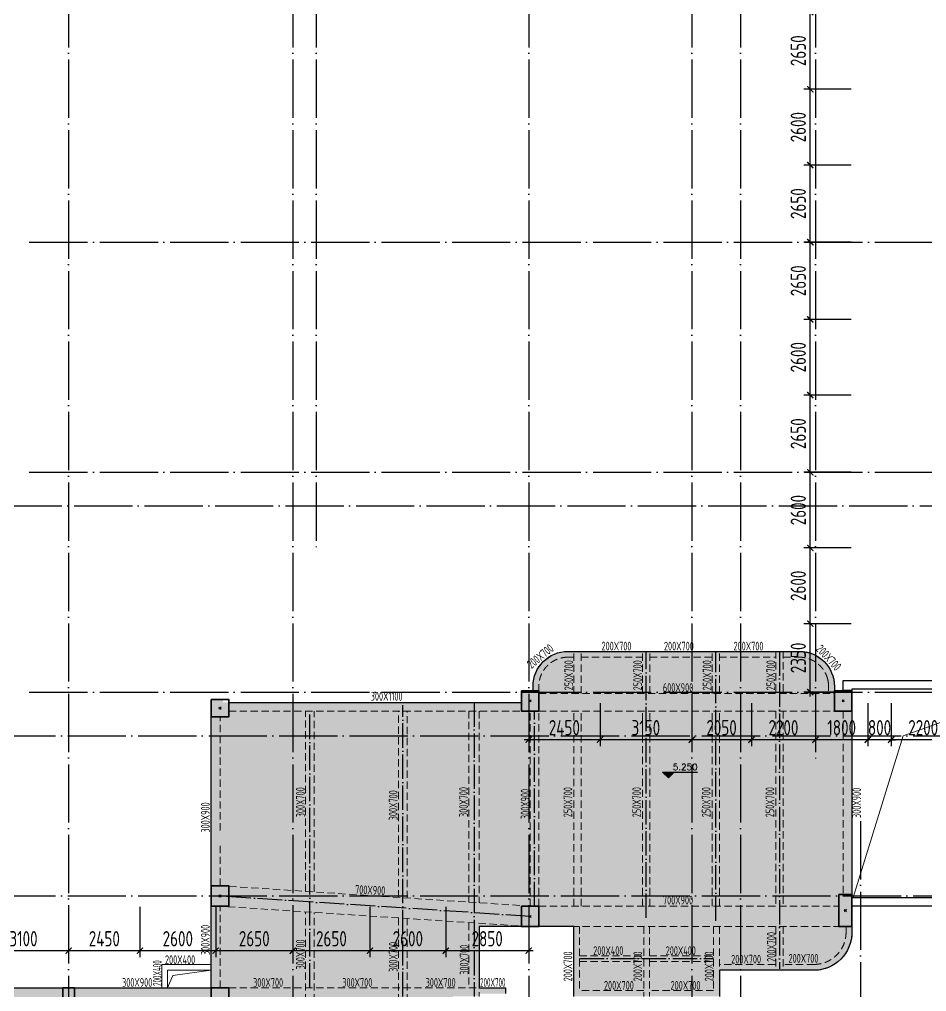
# Model space of a CAD drawing. Header units: millimetres. Extents: x 1089227 to 13101469, y 618865 to 10240562.
# Drawn here: x 2319734 to 2350889, y 4872480 to 4905862 of the extents above; entities that cross this region are included whole.
import ezdxf
from ezdxf.enums import TextEntityAlignment as Align

# ---------------------------------------------------------------- set-up
doc = ezdxf.new("R2010")
doc.units = ezdxf.units.MM
doc.header["$LTSCALE"] = 1000
doc.header["$PDMODE"] = 3
doc.header["$PDSIZE"] = 200
for name, pattern in [('DOTE', [2.42, 2, -0.2, 0.02, -0.2]), ('GB_DASHDOT3', [1.0675, 0.84, -0.105, 0.0175, -0.105]), ('HIDDEN', [0.375, 0.25, -0.125])]:
    doc.linetypes.add(name, pattern=pattern)
doc.layers.get('0').update_dxf_attribs({"linetype": 'CONTINUOUS'})
doc.layers.get('Defpoints').update_dxf_attribs({"linetype": 'CONTINUOUS'})
for name, color, linetype in [('BG', 11, 'CONTINUOUS'), ('BG-H', 8, 'CONTINUOUS'), ('DIM', 3, 'CONTINUOUS'), ('DOTE', 1, 'DOTE'), ('S-BEAM-TEXT-DD', 7, 'CONTINUOUS'), ('S-GRID-DE', 11, 'GB_DASHDOT3'), ('WALL-POOL', 31, 'CONTINUOUS'), ('单形心', 4, 'CONTINUOUS'), ('降板范围', 7, 'CONTINUOUS')]:
    doc.layers.add(name, color=color, linetype=linetype)
for name, color, linetype, lineweight in [('S-BEAM-DASH', 4, 'HIDDEN', 0), ('S-COLU', 30, 'CONTINUOUS', 0), ('S-HOLE', 11, 'CONTINUOUS', 0), ('S-SLAB-HATCH', 73, 'CONTINUOUS', 0)]:
    doc.layers.add(name, color=color, linetype=linetype, lineweight=lineweight)
doc.styles.add('RMD', font='romand.shx')
doc.styles.add('TSSD_Dimension', font='tssdeng.shx', dxfattribs={"width": 0.75, "bigfont": 'Hztxt.shx'})
doc.styles.add('TSSD_Rein', font='tssdeng.shx', dxfattribs={"width": 0.7, "bigfont": 'hztxt.shx'})
doc.dimstyles.new('TSSD_150_150', dxfattribs={"dimtxt": 525, "dimasz": 150, "dimexe": 225, "dimexo": 375, "dimgap": 150, "dimtad": 1, "dimdec": 0, "dimzin": 0, "dimdsep": 46, "dimtxsty": 'TSSD_Dimension', "dimblk": 'ARCHTICK', "dimblk1": 'ARCHTICK', "dimblk2": 'ARCHTICK', "dimcen": 0, "dimdle": 150, "dimclrt": 7, "dimadec": 0, "dimazin": 0, "dimtfac": 1, "dimtdec": 0, "dimtix": 1, "dimtmove": 2, "dimatfit": 3, "dimfxl": 0, "dimtolj": 1, "dimtzin": 0, "dimarcsym": 0})

# ---------------------------------------------------------------- blocks, each defined once
blk = doc.blocks.new('裙房轴网260428')
at = {"layer": 'DOTE', "color": 16, "linetype": 'DOTE'}
for p, q in [((-55000, 137349.7), (-55000, -1000)), ((-47300, 137349.7), (-47300, 23149.3)), ((-46500, 137349.7), (-46500, 62489.9)), ((-39200, 137349.7), (-39200, 23149.3)), ((-33600, 137349.7), (-33600, 23149.3)), ((-31925, 137349.7), (-31925, 23149.3)), ((-29350, 137349.7), (-29350, 55096.7)), ((-56350, 73000), (-1866, 73000)), ((-56350, 65100), (-1866, 65100)), ((-120150, 63950), (-1866, 63950)), ((-56350, 57550), (-1866, 57550)), ((-110690, 56050), (-1866, 56050)), ((-27800, 53117.8), (-27800, 23149.3)), ((-110690, 50550), (-1866, 50550))]:
    blk.add_line(p, q, dxfattribs=at)
blk = doc.blocks.new('04地块地下轴网260428')
blk.add_blockref('裙房轴网260428', (0, 0))
blk = doc.blocks.new('_ArchTick')
at = {"color": 0, "linetype": 'ByBlock', "const_width": 0.3}
blk.add_lwpolyline([(-0.71, -0.71), (0.71, 0.71)], dxfattribs=at)
blk = doc.blocks.new('*D611')
at = {"layer": 'Defpoints', "color": 0, "transparency": 16777216}
for p in [(2346896, 4885112), (2348674, 4885112), (2348674, 4882762)]:
    blk.add_point(p, dxfattribs=at)
at = {"layer": 'DIM', "color": 0, "lineweight": -2, "transparency": 16777216}
for p, q in [((2346896, 4882612), (2346896, 4885262)), ((2348299, 4885112), (2346671, 4885112)), ((2348299, 4882762), (2346671, 4882762))]:
    blk.add_line(p, q, dxfattribs=at)
at = {"layer": 'DIM', "color": 0, "lineweight": -2, "transparency": 16777216, "xscale": 150, "yscale": 150, "zscale": 150}
for p, rotation in [((2346896, 4885112), 90), ((2346896, 4882762), 270)]:
    blk.add_blockref('_ArchTick', p, dxfattribs=dict(at, rotation=rotation))
at = {"layer": 'DIM', "color": 7, "transparency": 16777216, "insert": (2346483, 4883937), "char_height": 525, "attachment_point": 5, "rotation": 90, "style": 'TSSD_Dimension'}
blk.add_mtext('\\A1;2350', dxfattribs=at)
blk = doc.blocks.new('*D612')
at = {"layer": 'Defpoints', "color": 0, "transparency": 16777216}
for p in [(2346896, 4887712), (2348674, 4887712), (2348674, 4885112)]:
    blk.add_point(p, dxfattribs=at)
at = {"layer": 'DIM', "color": 0, "lineweight": -2, "transparency": 16777216}
for p, q in [((2346896, 4884962), (2346896, 4887862)), ((2348299, 4887712), (2346671, 4887712)), ((2348299, 4885112), (2346671, 4885112))]:
    blk.add_line(p, q, dxfattribs=at)
at = {"layer": 'DIM', "color": 0, "lineweight": -2, "transparency": 16777216, "xscale": 150, "yscale": 150, "zscale": 150}
for p, rotation in [((2346896, 4887712), 90), ((2346896, 4885112), 270)]:
    blk.add_blockref('_ArchTick', p, dxfattribs=dict(at, rotation=rotation))
at = {"layer": 'DIM', "color": 7, "transparency": 16777216, "insert": (2346483, 4886412), "char_height": 525, "attachment_point": 5, "rotation": 90, "style": 'TSSD_Dimension'}
blk.add_mtext('\\A1;2600', dxfattribs=at)
blk = doc.blocks.new('*D613')
at = {"layer": 'Defpoints', "color": 0, "transparency": 16777216}
for p in [(2346896, 4890312), (2348674, 4890312), (2348674, 4887712)]:
    blk.add_point(p, dxfattribs=at)
at = {"layer": 'DIM', "color": 0, "lineweight": -2, "transparency": 16777216}
for p, q in [((2348299, 4890312), (2346671, 4890312)), ((2346896, 4887562), (2346896, 4890462)), ((2348299, 4887712), (2346671, 4887712))]:
    blk.add_line(p, q, dxfattribs=at)
at = {"layer": 'DIM', "color": 0, "lineweight": -2, "transparency": 16777216, "xscale": 150, "yscale": 150, "zscale": 150}
for p, rotation in [((2346896, 4890312), 90), ((2346896, 4887712), 270)]:
    blk.add_blockref('_ArchTick', p, dxfattribs=dict(at, rotation=rotation))
at = {"layer": 'DIM', "color": 7, "transparency": 16777216, "insert": (2346483, 4889012), "char_height": 525, "attachment_point": 5, "rotation": 90, "style": 'TSSD_Dimension'}
blk.add_mtext('\\A1;2600', dxfattribs=at)
blk = doc.blocks.new('*D639')
at = {"layer": 'Defpoints', "color": 0, "transparency": 16777216}
for p in [(2346896, 4892962), (2348674, 4892962), (2348674, 4890312)]:
    blk.add_point(p, dxfattribs=at)
at = {"layer": 'DIM', "color": 0, "lineweight": -2, "transparency": 16777216}
for p, q in [((2348299, 4892962), (2346671, 4892962)), ((2346896, 4890162), (2346896, 4893112)), ((2348299, 4890312), (2346671, 4890312))]:
    blk.add_line(p, q, dxfattribs=at)
at = {"layer": 'DIM', "color": 0, "lineweight": -2, "transparency": 16777216, "xscale": 150, "yscale": 150, "zscale": 150}
for p, rotation in [((2346896, 4892962), 90), ((2346896, 4890312), 270)]:
    blk.add_blockref('_ArchTick', p, dxfattribs=dict(at, rotation=rotation))
at = {"layer": 'DIM', "color": 7, "transparency": 16777216, "insert": (2346483, 4891637), "char_height": 525, "attachment_point": 5, "rotation": 90, "style": 'TSSD_Dimension'}
blk.add_mtext('\\A1;2650', dxfattribs=at)
blk = doc.blocks.new('*D640')
at = {"layer": 'Defpoints', "color": 0, "transparency": 16777216}
for p in [(2346896, 4895562), (2348674, 4895562), (2348674, 4892962)]:
    blk.add_point(p, dxfattribs=at)
at = {"layer": 'DIM', "color": 0, "lineweight": -2, "transparency": 16777216}
for p, q in [((2348299, 4895562), (2346671, 4895562)), ((2346896, 4892812), (2346896, 4895712)), ((2348299, 4892962), (2346671, 4892962))]:
    blk.add_line(p, q, dxfattribs=at)
at = {"layer": 'DIM', "color": 0, "lineweight": -2, "transparency": 16777216, "xscale": 150, "yscale": 150, "zscale": 150}
for p, rotation in [((2346896, 4895562), 90), ((2346896, 4892962), 270)]:
    blk.add_blockref('_ArchTick', p, dxfattribs=dict(at, rotation=rotation))
at = {"layer": 'DIM', "color": 7, "transparency": 16777216, "insert": (2346483, 4894262), "char_height": 525, "attachment_point": 5, "rotation": 90, "style": 'TSSD_Dimension'}
blk.add_mtext('\\A1;2600', dxfattribs=at)
blk = doc.blocks.new('*D641')
at = {"layer": 'Defpoints', "color": 0, "transparency": 16777216}
for p in [(2346896, 4898212), (2348674, 4898212), (2348674, 4895562)]:
    blk.add_point(p, dxfattribs=at)
at = {"layer": 'DIM', "color": 0, "lineweight": -2, "transparency": 16777216}
for p, q in [((2348299, 4898212), (2346671, 4898212)), ((2346896, 4895412), (2346896, 4898362)), ((2348299, 4895562), (2346671, 4895562))]:
    blk.add_line(p, q, dxfattribs=at)
at = {"layer": 'DIM', "color": 0, "lineweight": -2, "transparency": 16777216, "xscale": 150, "yscale": 150, "zscale": 150}
for p, rotation in [((2346896, 4898212), 90), ((2346896, 4895562), 270)]:
    blk.add_blockref('_ArchTick', p, dxfattribs=dict(at, rotation=rotation))
at = {"layer": 'DIM', "color": 7, "transparency": 16777216, "insert": (2346483, 4896887), "char_height": 525, "attachment_point": 5, "rotation": 90, "style": 'TSSD_Dimension'}
blk.add_mtext('\\A1;2650', dxfattribs=at)
blk = doc.blocks.new('*D642')
at = {"layer": 'Defpoints', "color": 0, "transparency": 16777216}
for p in [(2346896, 4900862), (2348674, 4900862), (2348674, 4898212)]:
    blk.add_point(p, dxfattribs=at)
at = {"layer": 'DIM', "color": 0, "lineweight": -2, "transparency": 16777216}
for p, q in [((2348299, 4900862), (2346671, 4900862)), ((2346896, 4898062), (2346896, 4901012)), ((2348299, 4898212), (2346671, 4898212))]:
    blk.add_line(p, q, dxfattribs=at)
at = {"layer": 'DIM', "color": 0, "lineweight": -2, "transparency": 16777216, "xscale": 150, "yscale": 150, "zscale": 150}
for p, rotation in [((2346896, 4900862), 90), ((2346896, 4898212), 270)]:
    blk.add_blockref('_ArchTick', p, dxfattribs=dict(at, rotation=rotation))
at = {"layer": 'DIM', "color": 7, "transparency": 16777216, "insert": (2346483, 4899537), "char_height": 525, "attachment_point": 5, "rotation": 90, "style": 'TSSD_Dimension'}
blk.add_mtext('\\A1;2650', dxfattribs=at)
blk = doc.blocks.new('*D643')
at = {"layer": 'Defpoints', "color": 0, "transparency": 16777216}
for p in [(2346896, 4903462), (2348674, 4903462), (2348674, 4900862)]:
    blk.add_point(p, dxfattribs=at)
at = {"layer": 'DIM', "color": 0, "lineweight": -2, "transparency": 16777216}
for p, q in [((2346896, 4900712), (2346896, 4903612)), ((2348299, 4903462), (2346671, 4903462)), ((2348299, 4900862), (2346671, 4900862))]:
    blk.add_line(p, q, dxfattribs=at)
at = {"layer": 'DIM', "color": 0, "lineweight": -2, "transparency": 16777216, "xscale": 150, "yscale": 150, "zscale": 150}
for p, rotation in [((2346896, 4903462), 90), ((2346896, 4900862), 270)]:
    blk.add_blockref('_ArchTick', p, dxfattribs=dict(at, rotation=rotation))
at = {"layer": 'DIM', "color": 7, "transparency": 16777216, "insert": (2346483, 4902162), "char_height": 525, "attachment_point": 5, "rotation": 90, "style": 'TSSD_Dimension'}
blk.add_mtext('\\A1;2600', dxfattribs=at)
blk = doc.blocks.new('*D644')
at = {"layer": 'Defpoints', "color": 0, "transparency": 16777216}
for p in [(2346896, 4906112), (2348674, 4906112), (2348674, 4903462)]:
    blk.add_point(p, dxfattribs=at)
at = {"layer": 'DIM', "color": 0, "lineweight": -2, "transparency": 16777216}
for p, q in [((2346896, 4903312), (2346896, 4906262)), ((2348299, 4906112), (2346671, 4906112)), ((2348299, 4903462), (2346671, 4903462))]:
    blk.add_line(p, q, dxfattribs=at)
at = {"layer": 'DIM', "color": 0, "lineweight": -2, "transparency": 16777216, "xscale": 150, "yscale": 150, "zscale": 150}
for p, rotation in [((2346896, 4906112), 90), ((2346896, 4903462), 270)]:
    blk.add_blockref('_ArchTick', p, dxfattribs=dict(at, rotation=rotation))
at = {"layer": 'DIM', "color": 7, "transparency": 16777216, "insert": (2346483, 4904787), "char_height": 525, "attachment_point": 5, "rotation": 90, "style": 'TSSD_Dimension'}
blk.add_mtext('\\A1;2650', dxfattribs=at)
blk = doc.blocks.new('*D657')
at = {"layer": 'Defpoints', "color": 0, "transparency": 16777216}
for p in [(2349674, 4882762), (2351874, 4882762), (2349674, 4881129)]:
    blk.add_point(p, dxfattribs=at)
at = {"layer": 'DIM', "color": 0, "lineweight": -2, "transparency": 16777216}
for p, q in [((2349674, 4882387), (2349674, 4880904)), ((2351874, 4882387), (2351874, 4880904)), ((2352024, 4881129), (2349524, 4881129))]:
    blk.add_line(p, q, dxfattribs=at)
at = {"layer": 'DIM', "color": 0, "lineweight": -2, "transparency": 16777216, "xscale": 150, "yscale": 150, "zscale": 150, "rotation": 180}
blk.add_blockref('_ArchTick', (2349674, 4881129), dxfattribs=at)
at = {"layer": 'DIM', "color": 0, "lineweight": -2, "transparency": 16777216, "xscale": 150, "yscale": 150, "zscale": 150}
blk.add_blockref('_ArchTick', (2351874, 4881129), dxfattribs=at)
at = {"layer": 'DIM', "color": 7, "transparency": 16777216, "insert": (2350774, 4881541), "char_height": 525, "attachment_point": 5, "style": 'TSSD_Dimension'}
blk.add_mtext('\\A1;2200', dxfattribs=at)
blk = doc.blocks.new('*D658')
at = {"layer": 'Defpoints', "color": 0, "transparency": 16777216}
for p in [(2348874, 4882762), (2349674, 4882762), (2348874, 4881129)]:
    blk.add_point(p, dxfattribs=at)
at = {"layer": 'DIM', "color": 0, "lineweight": -2, "transparency": 16777216}
for p, q in [((2348874, 4882387), (2348874, 4880904)), ((2349674, 4882387), (2349674, 4880904)), ((2348874, 4881129), (2348724, 4881129)), ((2349674, 4881129), (2348874, 4881129)), ((2349674, 4881129), (2349824, 4881129))]:
    blk.add_line(p, q, dxfattribs=at)
at = {"layer": 'DIM', "color": 0, "lineweight": -2, "transparency": 16777216, "xscale": 150, "yscale": 150, "zscale": 150}
blk.add_blockref('_ArchTick', (2348874, 4881129), dxfattribs=at)
at = {"layer": 'DIM', "color": 0, "lineweight": -2, "transparency": 16777216, "xscale": 150, "yscale": 150, "zscale": 150, "rotation": 180}
blk.add_blockref('_ArchTick', (2349674, 4881129), dxfattribs=at)
at = {"layer": 'DIM', "color": 7, "transparency": 16777216, "insert": (2349274, 4881541), "char_height": 525, "attachment_point": 5, "style": 'TSSD_Dimension'}
blk.add_mtext('\\A1;800', dxfattribs=at)
blk = doc.blocks.new('*D659')
at = {"layer": 'Defpoints', "color": 0, "transparency": 16777216}
for p in [(2347074, 4882762), (2348874, 4882762), (2347074, 4881129)]:
    blk.add_point(p, dxfattribs=at)
at = {"layer": 'DIM', "color": 0, "lineweight": -2, "transparency": 16777216}
for p, q in [((2347074, 4882387), (2347074, 4880904)), ((2348874, 4882387), (2348874, 4880904)), ((2349024, 4881129), (2346924, 4881129))]:
    blk.add_line(p, q, dxfattribs=at)
at = {"layer": 'DIM', "color": 0, "lineweight": -2, "transparency": 16777216, "xscale": 150, "yscale": 150, "zscale": 150, "rotation": 180}
blk.add_blockref('_ArchTick', (2347074, 4881129), dxfattribs=at)
at = {"layer": 'DIM', "color": 0, "lineweight": -2, "transparency": 16777216, "xscale": 150, "yscale": 150, "zscale": 150}
blk.add_blockref('_ArchTick', (2348874, 4881129), dxfattribs=at)
at = {"layer": 'DIM', "color": 7, "transparency": 16777216, "insert": (2347974, 4881541), "char_height": 525, "attachment_point": 5, "style": 'TSSD_Dimension'}
blk.add_mtext('\\A1;1800', dxfattribs=at)
blk = doc.blocks.new('*D660')
at = {"layer": 'Defpoints', "color": 0, "transparency": 16777216}
for p in [(2344874, 4882762), (2347074, 4882762), (2344874, 4881129)]:
    blk.add_point(p, dxfattribs=at)
at = {"layer": 'DIM', "color": 0, "lineweight": -2, "transparency": 16777216}
for p, q in [((2344874, 4882387), (2344874, 4880904)), ((2347074, 4882387), (2347074, 4880904)), ((2347224, 4881129), (2344724, 4881129))]:
    blk.add_line(p, q, dxfattribs=at)
at = {"layer": 'DIM', "color": 0, "lineweight": -2, "transparency": 16777216, "xscale": 150, "yscale": 150, "zscale": 150, "rotation": 180}
blk.add_blockref('_ArchTick', (2344874, 4881129), dxfattribs=at)
at = {"layer": 'DIM', "color": 0, "lineweight": -2, "transparency": 16777216, "xscale": 150, "yscale": 150, "zscale": 150}
blk.add_blockref('_ArchTick', (2347074, 4881129), dxfattribs=at)
at = {"layer": 'DIM', "color": 7, "transparency": 16777216, "insert": (2345974, 4881541), "char_height": 525, "attachment_point": 5, "style": 'TSSD_Dimension'}
blk.add_mtext('\\A1;2200', dxfattribs=at)
blk = doc.blocks.new('*D661')
at = {"layer": 'Defpoints', "color": 0, "transparency": 16777216}
for p in [(2342824, 4882762), (2344874, 4882762), (2342824, 4881129)]:
    blk.add_point(p, dxfattribs=at)
at = {"layer": 'DIM', "color": 0, "lineweight": -2, "transparency": 16777216}
for p, q in [((2342824, 4882387), (2342824, 4880904)), ((2344874, 4882387), (2344874, 4880904)), ((2345024, 4881129), (2342674, 4881129))]:
    blk.add_line(p, q, dxfattribs=at)
at = {"layer": 'DIM', "color": 0, "lineweight": -2, "transparency": 16777216, "xscale": 150, "yscale": 150, "zscale": 150, "rotation": 180}
blk.add_blockref('_ArchTick', (2342824, 4881129), dxfattribs=at)
at = {"layer": 'DIM', "color": 0, "lineweight": -2, "transparency": 16777216, "xscale": 150, "yscale": 150, "zscale": 150}
blk.add_blockref('_ArchTick', (2344874, 4881129), dxfattribs=at)
at = {"layer": 'DIM', "color": 7, "transparency": 16777216, "insert": (2343849, 4881541), "char_height": 525, "attachment_point": 5, "style": 'TSSD_Dimension'}
blk.add_mtext('\\A1;2050', dxfattribs=at)
blk = doc.blocks.new('*D662')
at = {"layer": 'Defpoints', "color": 0, "transparency": 16777216}
for p in [(2339674, 4882762), (2342824, 4882762), (2339674, 4881129)]:
    blk.add_point(p, dxfattribs=at)
at = {"layer": 'DIM', "color": 0, "lineweight": -2, "transparency": 16777216}
for p, q in [((2339674, 4882387), (2339674, 4880904)), ((2342824, 4882387), (2342824, 4880904)), ((2342974, 4881129), (2339524, 4881129))]:
    blk.add_line(p, q, dxfattribs=at)
at = {"layer": 'DIM', "color": 0, "lineweight": -2, "transparency": 16777216, "xscale": 150, "yscale": 150, "zscale": 150, "rotation": 180}
blk.add_blockref('_ArchTick', (2339674, 4881129), dxfattribs=at)
at = {"layer": 'DIM', "color": 0, "lineweight": -2, "transparency": 16777216, "xscale": 150, "yscale": 150, "zscale": 150}
blk.add_blockref('_ArchTick', (2342824, 4881129), dxfattribs=at)
at = {"layer": 'DIM', "color": 7, "transparency": 16777216, "insert": (2341249, 4881541), "char_height": 525, "attachment_point": 5, "style": 'TSSD_Dimension'}
blk.add_mtext('\\A1;3150', dxfattribs=at)
blk = doc.blocks.new('*D663')
at = {"layer": 'Defpoints', "color": 0, "transparency": 16777216}
for p in [(2337224, 4882762), (2339674, 4882762), (2337224, 4881129)]:
    blk.add_point(p, dxfattribs=at)
at = {"layer": 'DIM', "color": 0, "lineweight": -2, "transparency": 16777216}
for p, q in [((2337224, 4882387), (2337224, 4880904)), ((2339674, 4882387), (2339674, 4880904)), ((2339824, 4881129), (2337074, 4881129))]:
    blk.add_line(p, q, dxfattribs=at)
at = {"layer": 'DIM', "color": 0, "lineweight": -2, "transparency": 16777216, "xscale": 150, "yscale": 150, "zscale": 150, "rotation": 180}
blk.add_blockref('_ArchTick', (2337224, 4881129), dxfattribs=at)
at = {"layer": 'DIM', "color": 0, "lineweight": -2, "transparency": 16777216, "xscale": 150, "yscale": 150, "zscale": 150}
blk.add_blockref('_ArchTick', (2339674, 4881129), dxfattribs=at)
at = {"layer": 'DIM', "color": 7, "transparency": 16777216, "insert": (2338449, 4881541), "char_height": 525, "attachment_point": 5, "style": 'TSSD_Dimension'}
blk.add_mtext('\\A1;2450', dxfattribs=at)
blk = doc.blocks.new('*D664')
at = {"layer": 'Defpoints', "color": 0, "transparency": 16777216}
for p in [(2329124, 4875762), (2331774, 4875762), (2329124, 4873882)]:
    blk.add_point(p, dxfattribs=at)
at = {"layer": 'DIM', "color": 0, "lineweight": -2, "transparency": 16777216}
for p, q in [((2329124, 4875387), (2329124, 4873657)), ((2331774, 4875387), (2331774, 4873657)), ((2331924, 4873882), (2328974, 4873882))]:
    blk.add_line(p, q, dxfattribs=at)
at = {"layer": 'DIM', "color": 0, "lineweight": -2, "transparency": 16777216, "xscale": 150, "yscale": 150, "zscale": 150, "rotation": 180}
blk.add_blockref('_ArchTick', (2329124, 4873882), dxfattribs=at)
at = {"layer": 'DIM', "color": 0, "lineweight": -2, "transparency": 16777216, "xscale": 150, "yscale": 150, "zscale": 150}
blk.add_blockref('_ArchTick', (2331774, 4873882), dxfattribs=at)
at = {"layer": 'DIM', "color": 7, "transparency": 16777216, "insert": (2330449, 4874294), "char_height": 525, "attachment_point": 5, "style": 'TSSD_Dimension'}
blk.add_mtext('\\A1;2650', dxfattribs=at)
blk = doc.blocks.new('*D665')
at = {"layer": 'Defpoints', "color": 0, "transparency": 16777216}
for p in [(2331774, 4875762), (2334374, 4875762), (2331774, 4873882)]:
    blk.add_point(p, dxfattribs=at)
at = {"layer": 'DIM', "color": 0, "lineweight": -2, "transparency": 16777216}
for p, q in [((2331774, 4875387), (2331774, 4873657)), ((2334374, 4875387), (2334374, 4873657)), ((2334524, 4873882), (2331624, 4873882))]:
    blk.add_line(p, q, dxfattribs=at)
at = {"layer": 'DIM', "color": 0, "lineweight": -2, "transparency": 16777216, "xscale": 150, "yscale": 150, "zscale": 150, "rotation": 180}
blk.add_blockref('_ArchTick', (2331774, 4873882), dxfattribs=at)
at = {"layer": 'DIM', "color": 0, "lineweight": -2, "transparency": 16777216, "xscale": 150, "yscale": 150, "zscale": 150}
blk.add_blockref('_ArchTick', (2334374, 4873882), dxfattribs=at)
at = {"layer": 'DIM', "color": 7, "transparency": 16777216, "insert": (2333074, 4874294), "char_height": 525, "attachment_point": 5, "style": 'TSSD_Dimension'}
blk.add_mtext('\\A1;2600', dxfattribs=at)
blk = doc.blocks.new('*D666')
at = {"layer": 'Defpoints', "color": 0, "transparency": 16777216}
for p in [(2334374, 4875762), (2337224, 4875762), (2334374, 4873882)]:
    blk.add_point(p, dxfattribs=at)
at = {"layer": 'DIM', "color": 0, "lineweight": -2, "transparency": 16777216}
for p, q in [((2334374, 4875387), (2334374, 4873657)), ((2337224, 4875387), (2337224, 4873657)), ((2337374, 4873882), (2334224, 4873882))]:
    blk.add_line(p, q, dxfattribs=at)
at = {"layer": 'DIM', "color": 0, "lineweight": -2, "transparency": 16777216, "xscale": 150, "yscale": 150, "zscale": 150, "rotation": 180}
blk.add_blockref('_ArchTick', (2334374, 4873882), dxfattribs=at)
at = {"layer": 'DIM', "color": 0, "lineweight": -2, "transparency": 16777216, "xscale": 150, "yscale": 150, "zscale": 150}
blk.add_blockref('_ArchTick', (2337224, 4873882), dxfattribs=at)
at = {"layer": 'DIM', "color": 7, "transparency": 16777216, "insert": (2335799, 4874294), "char_height": 525, "attachment_point": 5, "style": 'TSSD_Dimension'}
blk.add_mtext('\\A1;2850', dxfattribs=at)
blk = doc.blocks.new('*D672')
at = {"layer": 'Defpoints', "color": 0, "transparency": 16777216}
for p in [(2326474, 4875762), (2329124, 4875762), (2326474, 4873882)]:
    blk.add_point(p, dxfattribs=at)
at = {"layer": 'DIM', "color": 0, "lineweight": -2, "transparency": 16777216}
for p, q in [((2326474, 4875387), (2326474, 4873657)), ((2329124, 4875387), (2329124, 4873657)), ((2329274, 4873882), (2326324, 4873882))]:
    blk.add_line(p, q, dxfattribs=at)
at = {"layer": 'DIM', "color": 0, "lineweight": -2, "transparency": 16777216, "xscale": 150, "yscale": 150, "zscale": 150, "rotation": 180}
blk.add_blockref('_ArchTick', (2326474, 4873882), dxfattribs=at)
at = {"layer": 'DIM', "color": 0, "lineweight": -2, "transparency": 16777216, "xscale": 150, "yscale": 150, "zscale": 150}
blk.add_blockref('_ArchTick', (2329124, 4873882), dxfattribs=at)
at = {"layer": 'DIM', "color": 7, "transparency": 16777216, "insert": (2327799, 4874294), "char_height": 525, "attachment_point": 5, "style": 'TSSD_Dimension'}
blk.add_mtext('\\A1;2650', dxfattribs=at)
blk = doc.blocks.new('*D673')
at = {"layer": 'Defpoints', "color": 0, "transparency": 16777216}
for p in [(2323874, 4875762), (2326474, 4875762), (2323874, 4873882)]:
    blk.add_point(p, dxfattribs=at)
at = {"layer": 'DIM', "color": 0, "lineweight": -2, "transparency": 16777216}
for p, q in [((2323874, 4875387), (2323874, 4873657)), ((2326474, 4875387), (2326474, 4873657)), ((2326624, 4873882), (2323724, 4873882))]:
    blk.add_line(p, q, dxfattribs=at)
at = {"layer": 'DIM', "color": 0, "lineweight": -2, "transparency": 16777216, "xscale": 150, "yscale": 150, "zscale": 150, "rotation": 180}
blk.add_blockref('_ArchTick', (2323874, 4873882), dxfattribs=at)
at = {"layer": 'DIM', "color": 0, "lineweight": -2, "transparency": 16777216, "xscale": 150, "yscale": 150, "zscale": 150}
blk.add_blockref('_ArchTick', (2326474, 4873882), dxfattribs=at)
at = {"layer": 'DIM', "color": 7, "transparency": 16777216, "insert": (2325174, 4874294), "char_height": 525, "attachment_point": 5, "style": 'TSSD_Dimension'}
blk.add_mtext('\\A1;2600', dxfattribs=at)
blk = doc.blocks.new('*D674')
at = {"layer": 'Defpoints', "color": 0, "transparency": 16777216}
for p in [(2318324, 4875762), (2321424, 4875762), (2318324, 4873882)]:
    blk.add_point(p, dxfattribs=at)
at = {"layer": 'DIM', "color": 0, "lineweight": -2, "transparency": 16777216}
for p, q in [((2318324, 4875387), (2318324, 4873657)), ((2321424, 4875387), (2321424, 4873657)), ((2321574, 4873882), (2318174, 4873882))]:
    blk.add_line(p, q, dxfattribs=at)
at = {"layer": 'DIM', "color": 0, "lineweight": -2, "transparency": 16777216, "xscale": 150, "yscale": 150, "zscale": 150, "rotation": 180}
blk.add_blockref('_ArchTick', (2318324, 4873882), dxfattribs=at)
at = {"layer": 'DIM', "color": 0, "lineweight": -2, "transparency": 16777216, "xscale": 150, "yscale": 150, "zscale": 150}
blk.add_blockref('_ArchTick', (2321424, 4873882), dxfattribs=at)
at = {"layer": 'DIM', "color": 7, "transparency": 16777216, "insert": (2319874, 4874294), "char_height": 525, "attachment_point": 5, "style": 'TSSD_Dimension'}
blk.add_mtext('\\A1;3100', dxfattribs=at)
blk = doc.blocks.new('*D675')
at = {"layer": 'Defpoints', "color": 0, "transparency": 16777216}
for p in [(2321424, 4875762), (2323874, 4875762), (2321424, 4873882)]:
    blk.add_point(p, dxfattribs=at)
at = {"layer": 'DIM', "color": 0, "lineweight": -2, "transparency": 16777216}
for p, q in [((2321424, 4875387), (2321424, 4873657)), ((2323874, 4875387), (2323874, 4873657)), ((2324024, 4873882), (2321274, 4873882))]:
    blk.add_line(p, q, dxfattribs=at)
at = {"layer": 'DIM', "color": 0, "lineweight": -2, "transparency": 16777216, "xscale": 150, "yscale": 150, "zscale": 150, "rotation": 180}
blk.add_blockref('_ArchTick', (2321424, 4873882), dxfattribs=at)
at = {"layer": 'DIM', "color": 0, "lineweight": -2, "transparency": 16777216, "xscale": 150, "yscale": 150, "zscale": 150}
blk.add_blockref('_ArchTick', (2323874, 4873882), dxfattribs=at)
at = {"layer": 'DIM', "color": 7, "transparency": 16777216, "insert": (2322649, 4874294), "char_height": 525, "attachment_point": 5, "style": 'TSSD_Dimension'}
blk.add_mtext('\\A1;2450', dxfattribs=at)
blk = doc.blocks.new('BANWANG_XINGXIN')
at = {"color": 0}
for points in [[(0.71, 0.71), (-0.71, -0.71)], [(-0.71, 0.71), (0.71, -0.71)]]:
    blk.add_lwpolyline(points, dxfattribs=at)
blk = doc.blocks.new('1F柱网-0808')
at = {"layer": 'S-COLU', "lineweight": 35}
for points in [[(145363, 110293), (145963, 110293), (145963, 109593), (145363, 109593)], [(156113, 110293), (156713, 110293), (156713, 109593), (156113, 109593)], [(134713, 109993), (135313, 109993), (135313, 109393), (134713, 109393)], [(134713, 103593), (135313, 103593), (135313, 102893), (134713, 102893)], [(156263, 103293), (156713, 103293), (156713, 102193), (156263, 102193)], [(145363, 102893), (145963, 102893), (145963, 102193), (145363, 102193)], [(129613, 100094), (130013, 100094), (130013, 99694), (129613, 99694)], [(134713, 100093), (135313, 100093), (135313, 99493), (134713, 99493)]]:
    blk.add_lwpolyline(points, close=True, dxfattribs=at)
at = {"layer": '单形心', "xscale": 50, "yscale": 50, "zscale": 50}
for p in [(145663, 109943), (156413, 109943), (135013, 109693), (135013, 103243), (145663, 102543), (156488, 102743)]:
    blk.add_blockref('BANWANG_XINGXIN', p, dxfattribs=at)
blk = doc.blocks.new('2FJGBZ')
at = {"layer": 'S-SLAB-HATCH'}
h = blk.add_hatch(dxfattribs=at)
h.set_pattern_fill('ZIGZAG', color=256, scale=100)
h.set_pattern_definition([(0, (-6326317.14, 1683260.45), (317.5, 317.5), [317.5, -317.5]), (90, (-6325999.64, 1683260.45), (-317.5, 317.5), [317.5, -317.5])])
edge = h.paths.add_edge_path()
edge.add_line((145363, 109893), (135113, 109893))
edge.add_line((135113, 109893), (135113, 109993))
edge.add_line((135113, 109993), (134713, 109993))
edge.add_line((134713, 109993), (134713, 100094))
edge.add_line((134713, 100094), (116813, 100094))
edge.add_line((116813, 100094), (116814, 91544))
edge.add_line((116814, 91544), (116814, 91544))
edge.add_line((116814, 91544), (122564, 91544))
edge.add_arc((122554, 92908), 1364, 270.3953, 359.4242)
edge.add_line((123918, 92894), (123937, 93094))
edge.add_line((123937, 93094), (124163, 93094))
edge.add_line((124163, 93094), (124163, 93494))
edge.add_line((124163, 93494), (124014, 93494))
edge.add_line((124014, 93494), (124014, 93793))
edge.add_line((124014, 93793), (128313, 93793))
edge.add_arc((128313, 94993), 1200, 270, 360)
edge.add_line((129513, 94993), (129513, 95192))
edge.add_line((129513, 95192), (134913, 95193))
edge.add_line((134913, 95193), (134913, 98493))
edge.add_line((134913, 98493), (141813, 98493))
edge.add_arc((141813, 99693), 1200, 269.9998, 360.0002)
edge.add_line((143013, 99693), (143013, 99793))
edge.add_line((143013, 99793), (143913, 99793))
edge.add_line((143913, 99793), (143913, 99893))
edge.add_line((143913, 99893), (144813, 99893))
edge.add_line((144813, 99893), (144813, 100093))
edge.add_line((144813, 100093), (143913, 100093))
edge.add_line((143913, 100093), (143913, 102193))
edge.add_line((143913, 102193), (147163, 102193))
edge.add_line((147163, 102193), (147163, 99793))
edge.add_line((147163, 99793), (152163, 99793))
edge.add_line((152163, 99793), (152163, 100693))
edge.add_line((152163, 100693), (155413, 100693))
edge.add_arc((155412, 101994), 1301, 270.0499, 359.9775)
edge.add_line((156713, 101993), (156738, 102893))
edge.add_line((156738, 102893), (156713, 110293))
edge.add_line((156713, 110293), (156113, 110294))
edge.add_arc((154907, 110430), 1214, 353.6049, 449.7035)
edge.add_line((154913, 111643), (146963, 111643))
edge.add_arc((146968, 110431), 1213, 90.2355, 186.5022)
edge.add_line((145763, 110293), (145363, 110293))
edge.add_line((145363, 110293), (145363, 109893))
at = {"layer": 'S-BEAM-DASH', "linetype": 'Continuous'}
for p, q in [((146963, 111643), (154913, 111643)), ((133013, 100093), (133013, 100893)), ((133013, 100893), (134713, 100893)), ((143913, 100093), (144813, 100093)), ((144813, 100093), (144813, 99893))]:
    blk.add_line(p, q, dxfattribs=at)
at = {"layer": 'S-BEAM-DASH'}
for p, q in [((147163, 110193), (147163, 111643)), ((147413, 110193), (147413, 111643)), ((149526, 110193), (149526, 111643)), ((149776, 110193), (149776, 111643)), ((151913, 110193), (151913, 111643)), ((152163, 110193), (152163, 111643)), ((154101, 111643), (154101, 110193)), ((154351, 111643), (154351, 110193)), ((146963, 111443), (147163, 111443)), ((147413, 111443), (149526, 111443)), ((149776, 111443), (151913, 111443)), ((152163, 111443), (154101, 111443)), ((154351, 111443), (154913, 111443)), ((145963, 110193), (156113, 110193)), ((135313, 109893), (141088, 109893)), ((141488, 109893), (145363, 109893)), ((134713, 105493), (134713, 109593)), ((135313, 109593), (145363, 109593)), ((137951, 103399), (137951, 109593)), ((138251, 103383), (138251, 109593)), ((141138, 103192), (141138, 109593)), ((141438, 103172), (141438, 109593)), ((143563, 109593), (143563, 103022)), ((143913, 109593), (143913, 103009)), ((145663, 102893), (145663, 109593)), ((145963, 109593), (156113, 109593)), ((145963, 102893), (145963, 109593)), ((147163, 102893), (147163, 109593)), ((147413, 102893), (147413, 109593)), ((149525, 102893), (149526, 109593)), ((149775, 102893), (149776, 109593)), ((151913, 102893), (151913, 109593)), ((152163, 102893), (152163, 109593)), ((154101, 109593), (154101, 102893)), ((154351, 109593), (154351, 102893)), ((156413, 109593), (156413, 103293)), ((156713, 109593), (156713, 103293)), ((135013, 105493), (135013, 109393)), ((134713, 100193), (134713, 105093)), ((135013, 103593), (135013, 105093)), ((145686, 102893), (135036, 103593)), ((145640, 102194), (134990, 102894)), ((135013, 100093), (135013, 102893)), ((145963, 102893), (156263, 102893)), ((137951, 98493), (137951, 102698)), ((138251, 98493), (138251, 102681)), ((141138, 98493), (141138, 102490)), ((141438, 98493), (141438, 102470)), ((143563, 102324), (143563, 100093)), ((143913, 102193), (143913, 99793)), ((145963, 102193), (156263, 102193)), ((147163, 102193), (147163, 100393)), ((147363, 102193), (147363, 99993)), ((149563, 102193), (149563, 99793)), ((149763, 102193), (149763, 99793)), ((151963, 102193), (151963, 99993)), ((152163, 102193), (152163, 100393)), ((154101, 102193), (154101, 100693)), ((154351, 102193), (154351, 100693)), ((147363, 101193), (149563, 101193)), ((149763, 101193), (151963, 101193)), ((147363, 100993), (149563, 100993)), ((149763, 100993), (151963, 100993)), ((124163, 100094), (129713, 100093)), ((130113, 100094), (134713, 100093)), ((135313, 100093), (143913, 100093)), ((149563, 99993), (147363, 99993)), ((151963, 99993), (149763, 99993))]:
    blk.add_line(p, q, dxfattribs=at)
at = {"layer": 'S-BEAM-DASH', "linetype": 'Continuous'}
blk.add_lwpolyline([(145763, 110294), (145763, 110444, -0.414165), (146963, 111643, 29201.83106)], format="xyb", dxfattribs=at)
at = {"layer": 'S-BEAM-DASH'}
for points in [[(156113, 110293), (156113, 110443, 0.060074), (156079, 110729, 0.346071), (154911, 111643)], [(145963, 110294), (145963, 110444, -0.414165), (146963, 111443, -0.414165)], [(155913, 110293), (155913, 110443, 0.060074), (155884, 110681, 0.346071), (154911, 111443, 0.346071)], [(156713, 101993, -0.414205), (155413, 100693), (152163, 100693)], [(156513, 101993, -0.414205), (155413, 100893), (154376, 100893)]]:
    blk.add_lwpolyline(points, format="xyb", dxfattribs=at)
for points in [[(156513, 101993), (156513, 102193)], [(154076, 100893), (152163, 100893)]]:
    blk.add_lwpolyline(points, dxfattribs=at)
at = {"layer": 'S-BEAM-DASH', "linetype": 'Continuous'}
blk.add_lwpolyline([(133213, 100693), (134713, 100693), (134713, 100093), (133213, 100093)], close=True, dxfattribs=at)
at = {"layer": 'S-GRID-DE'}
for p, q in [((149650, 102493), (149651, 111643)), ((152038, 102393), (152038, 111643)), ((154226, 111643), (154226, 100743)), ((143738, 109893), (143738, 99793)), ((138101, 100093), (138101, 109593)), ((141288, 99793), (141288, 109793)), ((145813, 102893), (145813, 109593)), ((145663, 102543), (135013, 103243)), ((147363, 101093), (151963, 101093))]:
    blk.add_line(p, q, dxfattribs=at)
at = {"layer": 'S-HOLE'}
for points in [[(156763, 103193), (158471, 108743), (166163, 111493)], [(133213, 100094), (133394, 100508), (134713, 100693)]]:
    blk.add_lwpolyline(points, dxfattribs=at)
at = {"layer": 'WALL-POOL'}
blk.add_lwpolyline([(166163, 103243), (164863, 103243), (164863, 108236), (166163, 110636), (166163, 111493), (163963, 111493, 0.320697), (162354, 110343), (156713, 110343), (156713, 110294), (156413, 110294), (156413, 110643), (162153, 110643, -0.29076), (163963, 111793), (166463, 111793), (166463, 110560), (165163, 108160), (165163, 103543), (166163, 103543)], format="xyb", dxfattribs=at)
blk.add_lwpolyline([(161963, 102893), (156713, 102893), (156713, 103193), (162263, 103193)], dxfattribs=at)
at = {"layer": '降板范围'}
blk.add_lwpolyline([(116813, 100094), (134713, 100094), (134713, 109993), (135313, 109993), (135313, 109893), (141088, 109893), (141088, 109893), (141488, 109893), (141488, 109893), (145363, 109893), (145363, 110293), (145388, 110293), (145763, 110293), (145763, 110443, -0.414155), (146963, 111643), (154913, 111643, -0.414194), (156113, 110443), (156113, 110294), (156713, 110294), (156713, 102893), (156713, 101993, -0.414215), (155413, 100693), (152163, 100692), (152163, 99793)], format="xyb", dxfattribs=at)
blk.add_lwpolyline([(147163, 99793), (147163, 102193), (143913, 102193), (143913, 100093), (144813, 100093), (144813, 99893)], dxfattribs=at)
blk.add_blockref('1F柱网-0808', (0, 0))
blk = doc.blocks.new('ljm2')
at = {"layer": 'BG'}
blk.add_lwpolyline([(20484, 30094), (20284, 29894), (20084, 30094), (21284, 30094)], dxfattribs=at)
at = {"layer": 'BG-H'}
blk.add_solid([(20484, 30094), (20284, 29894), (20084, 30094)], dxfattribs=at)
at = {"layer": 'S-BEAM-TEXT-DD', "style": 'TSSD_Rein'}
for s, rotation, width, p in [('200X700', 39.4902, 0.7, (15583, 33632)), ('200X700', 312.957, 0.7, (25328, 34299)), ('250X700', 90, 0.7, (17011, 32902)), ('250X700', 90, 0.7, (19373, 32902)), ('250X700', 90, 0.7, (21761, 32902)), ('250X700', 90, 0.7, (23948, 32902)), ('300X700', 90, 0.7, (7794, 28545)), ('300X700', 90, 0.7, (10981, 28441)), ('300X700', 90, 0.7, (13397, 28552)), ('300X900', 90, 0.7, (15511, 28481)), ('250X700', 90, 0.7, (16981, 28545)), ('250X700', 90, 0.7, (19343, 28545)), ('250X700', 90, 0.7, (21731, 28545)), ('250X700', 90, 0.7, (23919, 28545)), ('300X900', 90, 0.7, (26896, 28518)), ('300X900', 90, 0.7, (4530, 28018)), ('700X900', 357.4013, 0.7, (9516, 25916)), ('300X900', 90, 0.7, (4530, 23812)), ('200X700', 90, 0.7, (23969, 23578)), ('300X700', 90, 0.7, (7794, 23319)), ('300X700', 90, 0.7, (10981, 23233)), ('300X700', 90, 0.7, (13418, 23136)), ('200X700', 90, 0.7, (16981, 22911)), ('200X700', 90, 0.7, (19381, 22911)), ('200X700', 90, 0.7, (21831, 22911)), ('200X400', 90, 0.5, (2879, 22751))]:
    blk.add_text(s, height=300, rotation=rotation, dxfattribs=dict(at, width=width)).set_placement(p)
for s, width, p in [('200X700', 0.7, (17987, 34271)), ('200X700', 0.7, (20131, 34271)), ('200X700', 0.7, (22521, 34271)), ('600X900', 0.7, (20094, 32847)), ('300X1100', 0.7, (10060, 32547)), ('700X900', 0.7, (20094, 25547)), ('200X400', 0.7, (17701, 23814)), ('200X400', 0.7, (20190, 23814)), ('200X400', 0.7, (2994, 23502)), ('200X700', 0.7, (22439, 23521)), ('200X700', 0.7, (24409, 23549)), ('300X900', 0.7, (1519, 22721)), ('300X700', 0.7, (6020, 22721)), ('300X700', 0.7, (9083, 22721)), ('300X700', 0.7, (11945, 22721)), ('200X700', 0.5, (13815, 22721)), ('200X700', 0.7, (18070, 22621)), ('200X700', 0.7, (20357, 22621))]:
    blk.add_text(s, height=300, dxfattribs=dict(at, width=width)).set_placement(p)
at = {"layer": 'S-BEAM-TEXT-DD', "style": 'RMD'}
blk.add_text('5.250', height=220, dxfattribs=at).set_placement((21284, 30094), align=Align.BOTTOM_RIGHT)

msp = doc.modelspace()

# ---------------------------------------------------------------- block references
for name, p in [('2FJGBZ', (2191610.598, 4772518.421)), ('ljm2', (2321740.007, 4849921.046)), ('04地块地下轴网260428', (2376423.723, 4825211.796))]:
    msp.add_blockref(name, p)

# ---------------------------------------------------------------- dimensions: what is measured, and where the dimension line sits
at = {"layer": 'DIM'}
for p1, p2, picture, middle in [((2348673.74, 4903461.738), (2348673.74, 4906111.796), '*D644', (2346483.382, 4904786.767)), ((2348673.74, 4900861.733), (2348673.74, 4903461.738), '*D643', (2346483.382, 4902161.735)), ((2348673.74, 4898211.796), (2348673.74, 4900861.733), '*D642', (2346483.382, 4899536.765)), ((2348673.74, 4895561.738), (2348673.74, 4898211.796), '*D641', (2346483.382, 4896886.767)), ((2348673.74, 4892961.733), (2348673.74, 4895561.738), '*D640', (2346483.382, 4894261.735)), ((2348673.74, 4890311.796), (2348673.74, 4892961.733), '*D639', (2346483.382, 4891636.765)), ((2348673.74, 4887711.733), (2348673.74, 4890311.796), '*D613', (2346483.382, 4889011.765)), ((2348673.74, 4885111.733), (2348673.74, 4887711.733), '*D612', (2346483.382, 4886411.733)), ((2348673.74, 4882761.796), (2348673.74, 4885111.733), '*D611', (2346483.382, 4883936.765))]:
    dim = msp.add_aligned_dim(p1=p1, p2=p2, distance=1777.857, dimstyle='TSSD_150_150', dxfattribs=at)
    dim.commit()
    dim.dimension.update_dxf_attribs({"geometry": picture, "text_midpoint": middle})
for base, p1, p2, picture, middle in [((2337223.723, 4881128.97), (2339673.723, 4882761.796), (2337223.723, 4882761.796), '*D663', (2338448.723, 4881541.47)), ((2339673.723, 4881128.97), (2342823.723, 4882761.796), (2339673.723, 4882761.796), '*D662', (2341248.723, 4881541.47)), ((2342823.723, 4881128.97), (2344873.723, 4882761.796), (2342823.723, 4882761.796), '*D661', (2343848.723, 4881541.47)), ((2344873.723, 4881128.97), (2347073.723, 4882761.796), (2344873.723, 4882761.796), '*D660', (2345973.723, 4881541.47)), ((2347073.723, 4881128.97), (2348873.723, 4882761.796), (2347073.723, 4882761.796), '*D659', (2347973.723, 4881541.47)), ((2348873.723, 4881128.97), (2349673.61, 4882761.796), (2348873.723, 4882761.796), '*D658', (2349273.666, 4881541.47)), ((2349673.61, 4881128.97), (2351873.723, 4882761.796), (2349673.61, 4882761.796), '*D657', (2350773.666, 4881541.47)), ((2318323.723, 4873881.801), (2321423.723, 4875761.796), (2318323.723, 4875761.796), '*D674', (2319873.723, 4874294.301)), ((2321423.723, 4873881.801), (2323873.723, 4875761.796), (2321423.723, 4875761.796), '*D675', (2322648.723, 4874294.301)), ((2323873.723, 4873881.801), (2326473.723, 4875761.796), (2323873.723, 4875761.796), '*D673', (2325173.723, 4874294.301)), ((2326473.723, 4873881.801), (2329123.723, 4875761.796), (2326473.723, 4875761.796), '*D672', (2327798.723, 4874294.301)), ((2329123.723, 4873881.801), (2331773.723, 4875761.796), (2329123.723, 4875761.796), '*D664', (2330448.723, 4874294.301)), ((2331773.723, 4873881.801), (2334373.723, 4875761.796), (2331773.723, 4875761.796), '*D665', (2333073.723, 4874294.301)), ((2334373.723, 4873881.801), (2337223.723, 4875761.796), (2334373.723, 4875761.796), '*D666', (2335798.723, 4874294.301))]:
    dim = msp.add_linear_dim(base=base, p1=p1, p2=p2, dimstyle='TSSD_150_150', dxfattribs=at)
    dim.commit()
    dim.dimension.update_dxf_attribs({"geometry": picture, "text_midpoint": middle})

doc.saveas('drawing.dxf')
